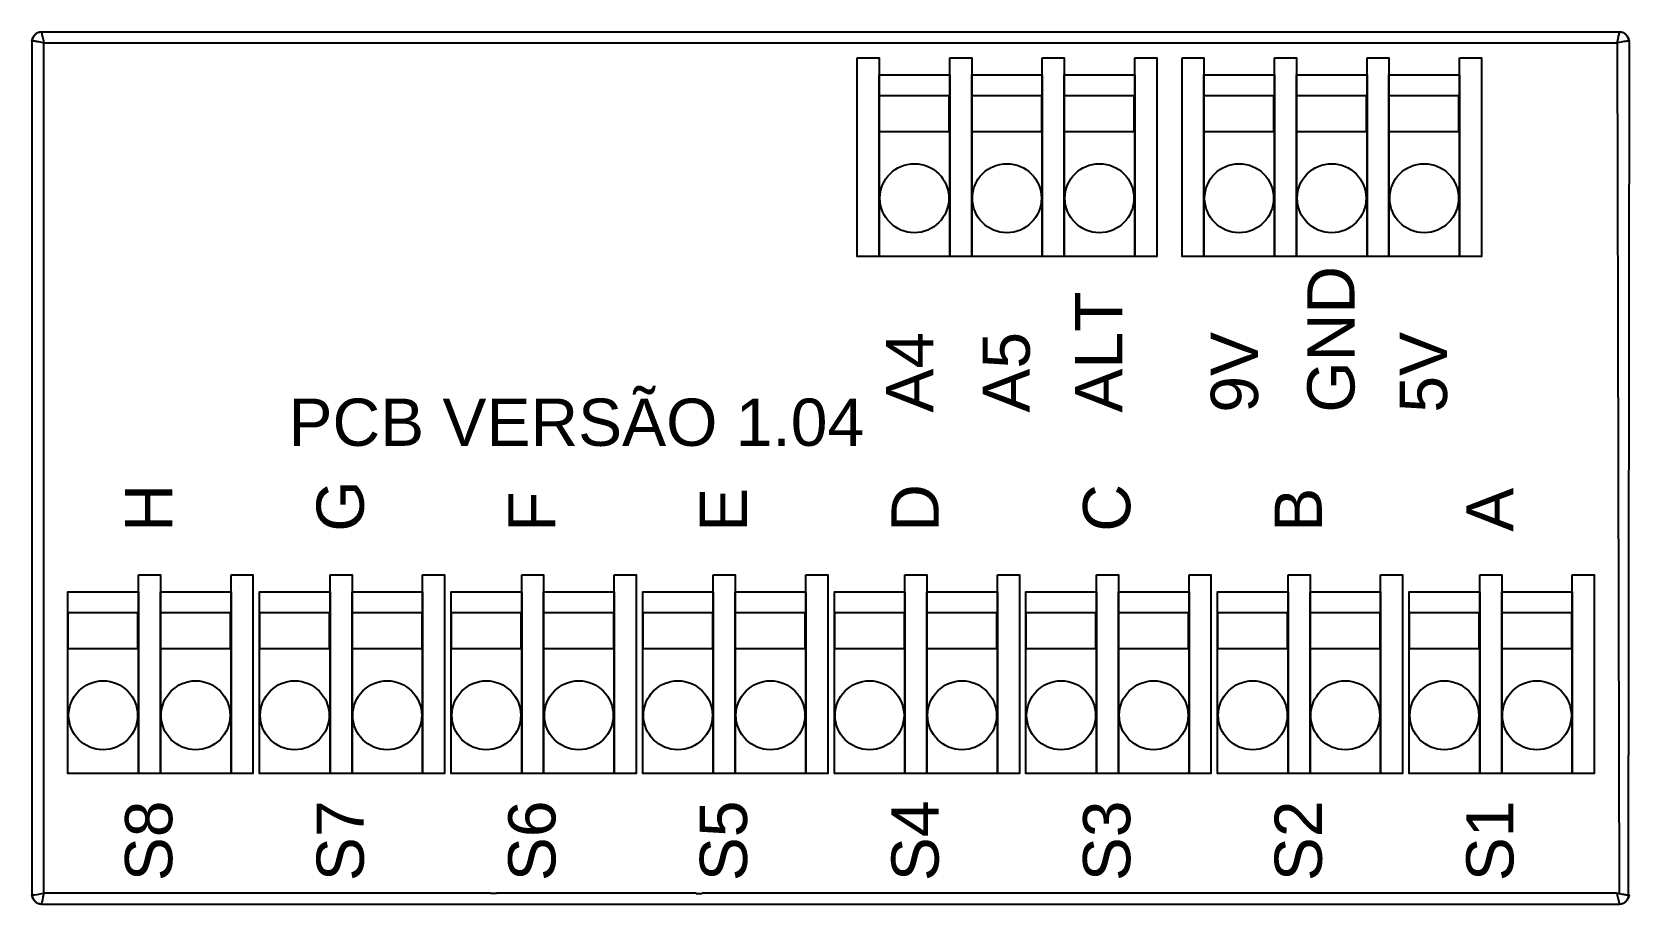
# Model space of a CAD drawing. Header units: millimetres. Extents: x 0 to 94.7, y -51.1 to 0.6.
import ezdxf

# ---------------------------------------------------------------- set-up
doc = ezdxf.new("R2010")
doc.units = ezdxf.units.MM
doc.styles.get("Standard").update_dxf_attribs({"font": 'arial.ttf'})

msp = doc.modelspace()

# ---------------------------------------------------------------- linework, layer by layer
for p, q in [((0.001, 0.002), (0, 0)), ((0, 0), (0, -50.57)), ((0.002, 0.004), (0.001, 0.002)), ((0.002, 0.004), (0.046, 0.216)), ((0.012, 0.007), (0.002, 0.004)), ((0.028, 0.01), (0.012, 0.007)), ((0.052, 0.01), (0.028, 0.01)), ((0.046, 0.216), (0.166, 0.395)), ((0.083, 0.01), (0.052, 0.01)), ((0.121, 0.007), (0.083, 0.01)), ((0.165, 0.003), (0.121, 0.007)), ((0.213, -0.003), (0.165, 0.003)), ((0.166, 0.395), (0.346, 0.515)), ((0.346, 0.515), (0.557, 0.557)), ((0.557, 0.557), (94.129, 0.557)), ((0.558, 0.557), (0.56, 0.554)), ((0.56, 0.554), (0.563, 0.543)), ((0.563, 0.543), (0.568, 0.524)), ((0.568, 0.524), (0.574, 0.499)), ((0.574, 0.499), (0.582, 0.466)), ((0.582, 0.466), (0.59, 0.427)), ((0.59, 0.427), (0.611, 0.333)), ((0.611, 0.333), (0.638, 0.203)), ((0.638, 0.203), (0.675, 0.025)), ((0.675, 0.025), (0.697, -0.084)), ((93.989, -0.084), (94.034, 0.137)), ((94.034, 0.137), (94.068, 0.299)), ((94.068, 0.299), (94.092, 0.409)), ((94.092, 0.409), (94.101, 0.452)), ((94.101, 0.452), (94.11, 0.489)), ((94.11, 0.489), (94.117, 0.519)), ((94.117, 0.519), (94.122, 0.54)), ((94.122, 0.54), (94.126, 0.553)), ((94.126, 0.553), (94.128, 0.557)), ((94.129, 0.557), (94.34, 0.515)), ((94.34, 0.515), (94.52, 0.395)), ((94.502, 0.001), (94.448, -0.006)), ((94.549, 0.006), (94.502, 0.001)), ((94.52, 0.395), (94.64, 0.216)), ((94.591, 0.009), (94.549, 0.006)), ((94.627, 0.01), (94.591, 0.009)), ((94.655, 0.01), (94.627, 0.01)), ((94.64, 0.216), (94.684, 0.004)), ((94.673, 0.008), (94.655, 0.01)), ((94.684, 0.004), (94.673, 0.008)), ((94.685, 0.002), (94.684, 0.004)), ((0.268, -0.01), (0.213, -0.003)), ((0.331, -0.019), (0.268, -0.01)), ((0.404, -0.03), (0.331, -0.019)), ((0.49, -0.044), (0.404, -0.03)), ((0.587, -0.062), (0.49, -0.044)), ((0.697, -0.083), (0.587, -0.062)), ((0.697, -50.491), (0.703, -0.083)), ((0.703, -0.083), (93.989, -0.085)), ((94.108, -0.06), (93.989, -0.083)), ((93.989, -0.085), (94.098, -50.515)), ((94.213, -0.041), (94.108, -0.06)), ((94.305, -0.026), (94.213, -0.041)), ((94.383, -0.015), (94.305, -0.026)), ((94.448, -0.006), (94.383, -0.015)), ((94.686, -0.083), (94.686, -0.083)), ((0, -50.578), (0, -50.579)), ((0, -50.579), (0.002, -50.581)), ((0.045, -50.793), (0.002, -50.581)), ((0.002, -50.581), (0.048, -50.588)), ((0.166, -50.973), (0.045, -50.793)), ((0.048, -50.588), (0.151, -50.582)), ((0.151, -50.582), (0.302, -50.563)), ((0.346, -51.093), (0.166, -50.973)), ((0.302, -50.563), (0.49, -50.533)), ((0.557, -51.135), (0.346, -51.093)), ((0.49, -50.533), (0.699, -50.494)), ((0.567, -51.105), (0.557, -51.135)), ((0.587, -51.017), (0.567, -51.105)), ((0.617, -50.877), (0.587, -51.017)), ((0.655, -50.698), (0.617, -50.877)), ((0.697, -50.491), (0.655, -50.698)), ((27.184, -50.494), (0.697, -50.491)), ((27.184, -50.494), (27.532, -50.494)), ((39.377, -50.494), (27.532, -50.494)), ((39.377, -50.508), (39.725, -50.508)), ((93.989, -50.494), (39.725, -50.494)), ((94.03, -50.698), (93.989, -50.494)), ((93.989, -50.494), (94.098, -50.515)), ((94.047, -50.781), (94.03, -50.698)), ((94.075, -50.911), (94.047, -50.781)), ((94.095, -51.005), (94.075, -50.911)), ((94.104, -51.044), (94.095, -51.005)), ((94.098, -50.515), (94.196, -50.533)), ((94.112, -51.076), (94.104, -51.044)), ((94.118, -51.102), (94.112, -51.076)), ((94.123, -51.12), (94.118, -51.102)), ((94.126, -51.131), (94.123, -51.12)), ((94.34, -51.093), (94.128, -51.135)), ((94.196, -50.533), (94.282, -50.547)), ((94.282, -50.547), (94.356, -50.559)), ((94.519, -50.973), (94.34, -51.093)), ((94.356, -50.559), (94.419, -50.568)), ((94.419, -50.568), (94.473, -50.575)), ((94.473, -50.575), (94.521, -50.58)), ((94.64, -50.793), (94.519, -50.973)), ((94.521, -50.58), (94.565, -50.584)), ((94.565, -50.584), (94.603, -50.587)), ((94.603, -50.587), (94.634, -50.588)), ((94.634, -50.588), (94.657, -50.587)), ((94.683, -50.581), (94.64, -50.793)), ((94.657, -50.587), (94.674, -50.585)), ((94.674, -50.585), (94.683, -50.581)), ((94.683, -50.581), (94.685, -50.579)), ((94.685, -50.579), (94.686, -50.577)), ((94.128, -51.135), (94.126, -51.131))]:
    msp.add_line(p, q)
for points in [[(94.686, 0), (94.64, -50.793)], [(0.557, -51.135), (94.128, -51.135)]]:
    msp.add_lwpolyline(points)
for points in [[(48.931, -0.982), (50.231, -0.982), (50.231, -12.756), (48.931, -12.756)], [(54.416, -0.982), (55.716, -0.982), (55.716, -12.756), (54.416, -12.756)], [(54.416, -0.982), (55.716, -0.982), (55.716, -12.756), (54.416, -12.756)], [(59.9, -0.982), (61.2, -0.982), (61.2, -12.756), (59.9, -12.756)], [(65.385, -0.982), (66.685, -0.982), (66.685, -12.756), (65.385, -12.756)], [(68.182, -0.982), (69.482, -0.982), (69.482, -12.756), (68.182, -12.756)], [(73.667, -0.982), (74.967, -0.982), (74.967, -12.756), (73.667, -12.756)], [(73.667, -0.982), (74.967, -0.982), (74.967, -12.756), (73.667, -12.756)], [(79.152, -0.982), (80.452, -0.982), (80.452, -12.756), (79.152, -12.756)], [(84.636, -0.982), (85.936, -0.982), (85.936, -12.756), (84.636, -12.756)], [(54.416, -12.756), (50.231, -12.756), (50.231, -1.984), (54.416, -1.984)], [(59.9, -12.756), (55.716, -12.756), (55.716, -1.984), (59.9, -1.984)], [(65.385, -12.756), (61.2, -12.756), (61.2, -1.984), (65.385, -1.984)], [(73.667, -12.756), (69.482, -12.756), (69.482, -1.984), (73.667, -1.984)], [(79.152, -12.756), (74.967, -12.756), (74.967, -1.984), (79.152, -1.984)], [(84.636, -12.756), (80.452, -12.756), (80.452, -1.984), (84.636, -1.984)], [(54.382, -3.223), (50.231, -3.223), (50.231, -5.347), (54.382, -5.347)], [(59.866, -3.223), (55.716, -3.223), (55.716, -5.347), (59.866, -5.347)], [(65.351, -3.223), (61.2, -3.223), (61.2, -5.347), (65.351, -5.347)], [(73.633, -3.223), (69.482, -3.223), (69.482, -5.347), (73.633, -5.347)], [(79.118, -3.223), (74.967, -3.223), (74.967, -5.347), (79.118, -5.347)], [(84.602, -3.223), (80.452, -3.223), (80.452, -5.347), (84.602, -5.347)], [(6.318, -31.631), (7.618, -31.631), (7.618, -43.404), (6.318, -43.404)], [(11.803, -31.631), (13.103, -31.631), (13.103, -43.404), (11.803, -43.404)], [(17.678, -31.631), (18.978, -31.631), (18.978, -43.404), (17.678, -43.404)], [(23.162, -31.631), (24.462, -31.631), (24.462, -43.404), (23.162, -43.404)], [(29.037, -31.631), (30.337, -31.631), (30.337, -43.404), (29.037, -43.404)], [(34.522, -31.631), (35.822, -31.631), (35.822, -43.404), (34.522, -43.404)], [(40.396, -31.631), (41.696, -31.631), (41.696, -43.404), (40.396, -43.404)], [(45.881, -31.631), (47.181, -31.631), (47.181, -43.404), (45.881, -43.404)], [(51.756, -31.631), (53.056, -31.631), (53.056, -43.404), (51.756, -43.404)], [(57.241, -31.631), (58.541, -31.631), (58.541, -43.404), (57.241, -43.404)], [(63.115, -31.631), (64.415, -31.631), (64.415, -43.404), (63.115, -43.404)], [(68.6, -31.631), (69.9, -31.631), (69.9, -43.404), (68.6, -43.404)], [(74.475, -31.631), (75.775, -31.631), (75.775, -43.404), (74.475, -43.404)], [(79.959, -31.631), (81.259, -31.631), (81.259, -43.404), (79.959, -43.404)], [(85.834, -31.631), (87.134, -31.631), (87.134, -43.404), (85.834, -43.404)], [(91.319, -31.631), (92.619, -31.631), (92.619, -43.404), (91.319, -43.404)], [(6.318, -43.404), (2.133, -43.404), (2.133, -32.633), (6.318, -32.633)], [(11.803, -43.404), (7.618, -43.404), (7.618, -32.633), (11.803, -32.633)], [(17.678, -43.404), (13.493, -43.404), (13.493, -32.633), (17.678, -32.633)], [(23.162, -43.404), (18.978, -43.404), (18.978, -32.633), (23.162, -32.633)], [(29.037, -43.404), (24.852, -43.404), (24.852, -32.633), (29.037, -32.633)], [(34.522, -43.404), (30.337, -43.404), (30.337, -32.633), (34.522, -32.633)], [(40.396, -43.404), (36.212, -43.404), (36.212, -32.633), (40.396, -32.633)], [(45.881, -43.404), (41.696, -43.404), (41.696, -32.633), (45.881, -32.633)], [(51.756, -43.404), (47.571, -43.404), (47.571, -32.633), (51.756, -32.633)], [(57.241, -43.404), (53.056, -43.404), (53.056, -32.633), (57.241, -32.633)], [(63.115, -43.404), (58.931, -43.404), (58.931, -32.633), (63.115, -32.633)], [(68.6, -43.404), (64.415, -43.404), (64.415, -32.633), (68.6, -32.633)], [(74.475, -43.404), (70.29, -43.404), (70.29, -32.633), (74.475, -32.633)], [(79.959, -43.404), (75.775, -43.404), (75.775, -32.633), (79.959, -32.633)], [(85.834, -43.404), (81.649, -43.404), (81.649, -32.633), (85.834, -32.633)], [(91.319, -43.404), (87.134, -43.404), (87.134, -32.633), (91.319, -32.633)], [(6.284, -33.872), (2.133, -33.872), (2.133, -35.996), (6.284, -35.996)], [(11.769, -33.872), (7.618, -33.872), (7.618, -35.996), (11.769, -35.996)], [(17.643, -33.872), (13.493, -33.872), (13.493, -35.996), (17.643, -35.996)], [(23.128, -33.872), (18.978, -33.872), (18.978, -35.996), (23.128, -35.996)], [(29.003, -33.872), (24.852, -33.872), (24.852, -35.996), (29.003, -35.996)], [(34.488, -33.872), (30.337, -33.872), (30.337, -35.996), (34.488, -35.996)], [(40.362, -33.872), (36.212, -33.872), (36.212, -35.996), (40.362, -35.996)], [(45.847, -33.872), (41.696, -33.872), (41.696, -35.996), (45.847, -35.996)], [(51.722, -33.872), (47.571, -33.872), (47.571, -35.996), (51.722, -35.996)], [(57.206, -33.872), (53.056, -33.872), (53.056, -35.996), (57.206, -35.996)], [(63.081, -33.872), (58.931, -33.872), (58.931, -35.996), (63.081, -35.996)], [(68.566, -33.872), (64.415, -33.872), (64.415, -35.996), (68.566, -35.996)], [(74.441, -33.872), (70.29, -33.872), (70.29, -35.996), (74.441, -35.996)], [(79.925, -33.872), (75.775, -33.872), (75.775, -35.996), (79.925, -35.996)], [(85.8, -33.872), (81.649, -33.872), (81.649, -35.996), (85.8, -35.996)], [(91.285, -33.872), (87.134, -33.872), (87.134, -35.996), (91.285, -35.996)]]:
    msp.add_lwpolyline(points, close=True)
for centre in [(52.317, -9.299), (57.802, -9.299), (63.286, -9.299), (71.568, -9.299), (77.053, -9.299), (82.538, -9.299), (4.219, -39.947), (9.704, -39.947), (15.579, -39.947), (21.063, -39.947), (26.938, -39.947), (32.423, -39.947), (38.298, -39.947), (43.782, -39.947), (49.657, -39.947), (55.142, -39.947), (61.016, -39.947), (66.501, -39.947), (72.376, -39.947), (77.861, -39.947), (83.735, -39.947), (89.22, -39.947)]:
    msp.add_circle(centre, 2.044)
for centre, start, end in [((0.557, 0), 90, 180), ((94.129, 0), 0, 90), ((0.557, -50.578), 180, 270), ((94.128, -50.577), 270, 0)]:
    msp.add_arc(centre, 0.557, start, end)

# ---------------------------------------------------------------- texts
at = {"char_height": 2.8, "attachment_point": 1, "rotation": 90}
for s, insert in [('GND', (75.61, -22.008)), ('ALT', (61.844, -22.008)), ('A4', (50.637, -22.008)), ('A5', (56.359, -22.008)), ('9V', (69.888, -22.008)), ('5V', (81.095, -22.008)), ('G', (16.876, -29.067)), ('D', (50.955, -29.067)), ('C', (62.314, -29.067)), ('A', (85.033, -29.067)), ('H', (5.517, -29.067)), ('F', (28.236, -29.067)), ('E', (39.595, -29.067)), ('B', (73.674, -29.067)), ('S8', (5.517, -49.781)), ('S7', (16.876, -49.781)), ('S6', (28.236, -49.781)), ('S5', (39.595, -49.781)), ('S4', (50.955, -49.781)), ('S3', (62.314, -49.781)), ('S2', (73.674, -49.781)), ('S1', (85.033, -49.781))]:
    msp.add_mtext_dynamic_manual_height_columns(s, width=21.60099, gutter_width=743.841, heights=[0], dxfattribs=dict(at, insert=insert))
at = {"insert": (15.209, -21.176), "char_height": 2.8, "attachment_point": 1}
msp.add_mtext_dynamic_manual_height_columns('PCB VERSÃO 1.04', width=49.28115, gutter_width=743.841, heights=[0], dxfattribs=at)

doc.saveas('drawing.dxf')
